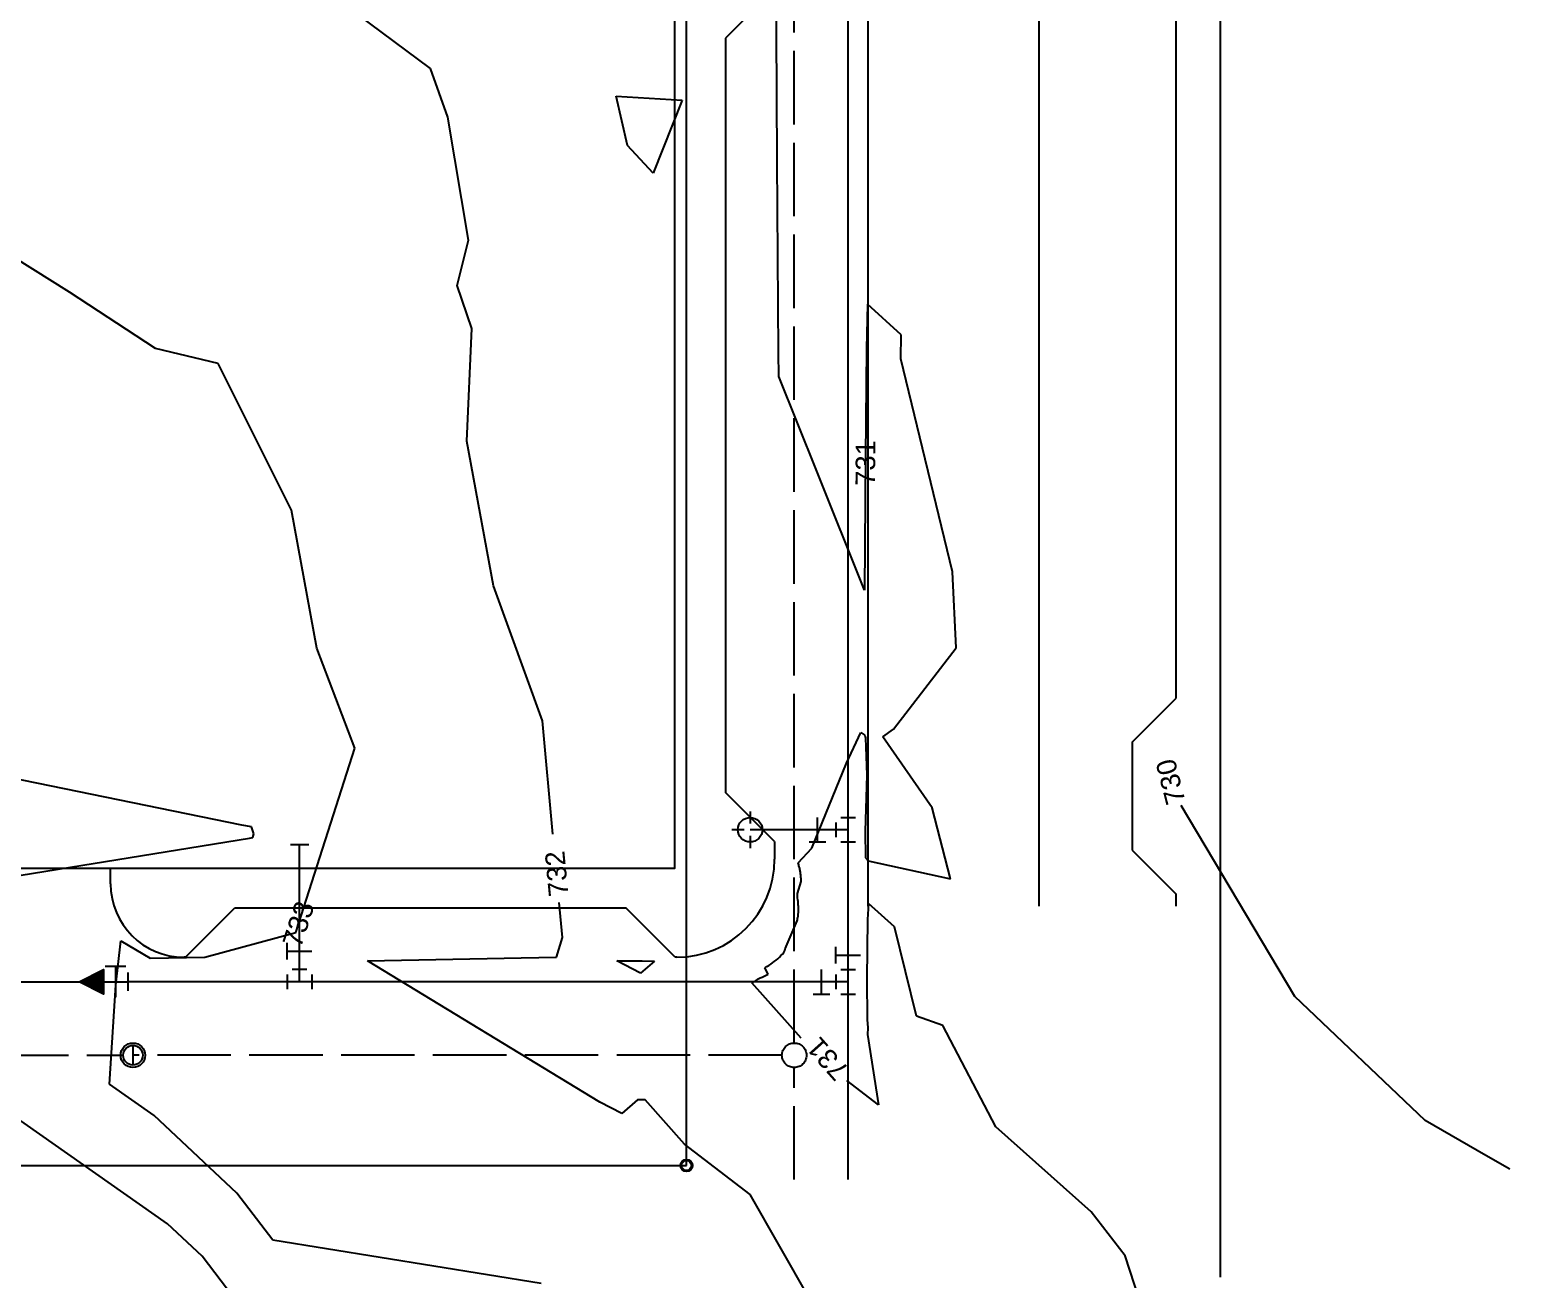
# Model space of a CAD drawing. Header units: feet. Extents: x 2207070 to 2208879, y 513929 to 516197.
# Drawn here: x 2207831.2 to 2208134.3, y 514734.5 to 514989.6 of the extents above; entities that cross this region are included whole.
import ezdxf

# ---------------------------------------------------------------- set-up
doc = ezdxf.new("R2010")
doc.units = ezdxf.units.FT
doc.header["$LTSCALE"] = 40
doc.header["$MEASUREMENT"] = 0
for name, pattern in [('DL4', [0.5, 0.4, -0.1]), ('HIDDEN', [0.375, 0.25, -0.125]), ('HIDDEN2', [0.1875, 0.125, -0.0625]), ('PL1', [1.29, 1, -0.08, 0.025, -0.08, 0.025, -0.08]), ('PL1X', [1.79, 1.5, -0.08, 0.025, -0.08, 0.025, -0.08])]:
    doc.linetypes.add(name, pattern=pattern)
doc.layers.get('0').update_dxf_attribs({"linetype": 'CONTINUOUS'})
for name, color, linetype in [('CONT-MJR', 125, 'HIDDEN'), ('CONT-MJR lABELS', 155, 'CONTINUOUS'), ('CONT-MNR', 250, 'HIDDEN2'), ('CONT-MNR LABELS', 250, 'CONTINUOUS'), ('ROW-Street', 6, 'PL1X'), ('SaniSwr-VOID', 76, 'DL4'), ('SaniSwr_LTCN', 85, 'DL4'), ('ShopsFOC', 9, 'CONTINUOUS'), ('SSMH-PHii', 15, 'CONTINUOUS'), ('SSMH_LTCN', 15, 'DL4'), ('TCN-Bdy', 5, 'PL1'), ('Water-PHii', 144, 'CONTINUOUS'), ('WaterFittings-PHii', 151, 'CONTINUOUS'), ('Wtr-Bends_LTCN', 175, 'CONTINUOUS'), ('WTR-Red Hatch-PHii', 250, 'CONTINUOUS'), ('WTR-Reducer-PHii', 7, 'CONTINUOUS'), ('WTR_LTCN', 144, 'CONTINUOUS'), ('xSITE$0$PSP-FOOTPRINT', 2, 'CONTINUOUS')]:
    doc.layers.add(name, color=color, linetype=linetype)
doc.styles.get("Standard").update_dxf_attribs({"font": 'ARIAL.TTF'})

# ---------------------------------------------------------------- blocks, each defined once
blk = doc.blocks.new('0vv')
for p, q in [((0, -0.0633), (0, 0.0633)), ((0.0422, -0.0633), (-0.0422, -0.0633))]:
    blk.add_line(p, q)

msp = doc.modelspace()

# ---------------------------------------------------------------- linework, layer by layer
for p, q in [((2207978.26, 514830.03), (2207978.26, 514827.53)), ((2207992.01, 514823.75), (2207992.01, 514828.81)), ((2207995.76, 514827.78), (2207995.76, 514824.78)), ((2207996.76, 514828.78), (2207999.76, 514828.78)), ((2207977.01, 514826.28), (2207974.51, 514826.28)), ((2207978.26, 514825.03), (2207978.26, 514822.53)), ((2207993.7, 514823.75), (2207990.32, 514823.75)), ((2207996.76, 514823.78), (2207999.76, 514823.78)), ((2207883.73, 514799.81), (2207883.73, 514803.19)), ((2207883.73, 514801.5), (2207888.79, 514801.5)), ((2207995.73, 514798.99), (2207995.73, 514802.37)), ((2207995.73, 514800.68), (2208000.79, 514800.68)), ((2207883.76, 514796.75), (2207883.76, 514793.75)), ((2207887.76, 514797.75), (2207884.76, 514797.75)), ((2207888.76, 514796.75), (2207888.76, 514793.75)), ((2207992.84, 514792.72), (2207992.84, 514797.78)), ((2207995.76, 514796.75), (2207995.76, 514793.75)), ((2207996.76, 514797.75), (2207999.76, 514797.75)), ((2207991.15, 514792.72), (2207994.52, 514792.72)), ((2207996.76, 514792.75), (2207999.76, 514792.75))]:
    msp.add_line(p, q)
msp.add_circle((2207978.26, 514826.28), 2.5)
at = {"layer": 'CONT-MJR', "color": 35, "linetype": 'Continuous'}
for p, q in [((2208089.45, 514792.21, 730), (2208066.26, 514831.21, 730)), ((2208116.03, 514766.9, 730), (2208089.45, 514792.21, 730)), ((2208128.42, 514759.8, 730), (2208116.03, 514766.9, 730)), ((2208133.34, 514756.98, 730), (2208128.42, 514759.8, 730))]:
    msp.add_line(p, q, dxfattribs=at)
at = {"layer": 'CONT-MNR', "color": 35, "linetype": 'Continuous'}
for p, q in [((2207983.62, 514989.37, 731), (2207983.4, 515024.06, 731)), ((2207913, 514981.63, 732), (2207884.22, 515003.08, 732)), ((2207983.76, 514962.9, 731), (2207983.62, 514989.37, 731)), ((2207916.54, 514971.72, 732), (2207913, 514981.63, 732)), ((2207953.25, 514965.96, 731), (2207950.89, 514976.04, 731)), ((2207950.89, 514976.04, 731), (2207964.36, 514975.16, 731)), ((2207964.36, 514975.16, 731), (2207958.44, 514960.26, 731)), ((2207920.74, 514946.64, 732), (2207916.54, 514971.72, 732)), ((2207958.44, 514960.26, 731), (2207953.25, 514965.96, 731)), ((2207984.06, 514923.71, 731), (2207983.76, 514962.9, 731)), ((2207839.33, 514935.99, 733), (2207812.7, 514952.66, 733)), ((2207918.46, 514937.35, 732), (2207920.74, 514946.64, 732)), ((2207921.41, 514928.57, 732), (2207918.46, 514937.35, 732)), ((2207856.89, 514924.49, 733), (2207839.33, 514935.99, 733)), ((2208002.21, 514933.52, 731), (2208001.98, 514924.41, 731)), ((2208009.07, 514927.26, 731), (2208002.21, 514933.52, 731)), ((2207920.44, 514905.57, 732), (2207921.41, 514928.57, 732)), ((2208009.02, 514922.4, 731), (2208009.07, 514927.26, 731)), ((2207869.63, 514921.47, 733), (2207856.89, 514924.49, 733)), ((2208001.98, 514924.41, 731), (2208001.81, 514902.43, 731)), ((2207884.62, 514891.53, 733), (2207869.63, 514921.47, 733)), ((2207984.1, 514918.76, 731), (2207984.06, 514923.71, 731)), ((2208019.58, 514878.93, 731), (2208009.02, 514922.4, 731)), ((2207991.88, 514899.45, 731), (2207984.1, 514918.76, 731)), ((2207925.86, 514876.06, 732), (2207920.44, 514905.57, 732)), ((2208001.81, 514902.43, 731), (2208001.61, 514875.18, 731)), ((2208001.61, 514875.18, 731), (2207991.88, 514899.45, 731)), ((2207889.81, 514863.37, 733), (2207884.62, 514891.53, 733)), ((2208020.35, 514863.42, 731), (2208019.58, 514878.93, 731)), ((2207935.84, 514848.52, 732), (2207925.86, 514876.06, 732)), ((2207897.59, 514842.91, 733), (2207889.81, 514863.37, 733)), ((2208007.54, 514846.81, 731), (2208020.35, 514863.42, 731)), ((2207938, 514825.38, 732), (2207935.84, 514848.52, 732)), ((2207997.96, 514839.86, 731), (2208000.84, 514846.14, 731)), ((2208000.84, 514846.14, 731), (2208001.65, 514845.56, 731)), ((2208001.65, 514845.56, 731), (2208001.73, 514845.23, 731)), ((2208001.73, 514845.23, 731), (2208001.78, 514845.03, 731)), ((2208005.33, 514845.22, 731), (2208007.54, 514846.81, 731)), ((2208015.41, 514830.77, 731), (2208005.33, 514845.22, 731)), ((2207885.49, 514805.33, 733), (2207897.59, 514842.91, 733)), ((2208001.78, 514845.03, 731), (2208002.05, 514837.4, 731)), ((2207990.88, 514822.5, 731), (2207997.96, 514839.86, 731)), ((2207874.5, 514827.18, 734), (2207822.99, 514837.77, 734)), ((2208002.05, 514837.4, 731), (2208001.76, 514826.02, 731)), ((2208019.14, 514816.28, 731), (2208015.41, 514830.77, 731)), ((2207876.43, 514826.85, 734), (2207874.5, 514827.18, 734)), ((2207829.42, 514817, 734), (2207876.07, 514824.54, 734)), ((2207876.07, 514824.54, 734), (2207876.72, 514824.72, 734)), ((2207876.96, 514825.46, 734), (2207876.43, 514826.85, 734)), ((2207876.72, 514824.72, 734), (2207876.96, 514825.46, 734)), ((2208001.76, 514826.02, 731), (2208001.82, 514820.53, 731)), ((2207988.07, 514819.55, 731), (2207990.88, 514822.5, 731)), ((2207988.07, 514819.53, 731), (2207988.07, 514819.55, 731)), ((2207988.13, 514819.33, 731), (2207988.07, 514819.53, 731)), ((2207988.18, 514819.13, 731), (2207988.13, 514819.33, 731)), ((2207988.23, 514818.93, 731), (2207988.18, 514819.13, 731)), ((2207988.28, 514818.74, 731), (2207988.23, 514818.93, 731)), ((2207988.33, 514818.55, 731), (2207988.28, 514818.74, 731)), ((2207988.37, 514818.35, 731), (2207988.33, 514818.55, 731)), ((2207988.41, 514818.17, 731), (2207988.37, 514818.35, 731)), ((2207988.44, 514817.98, 731), (2207988.41, 514818.17, 731)), ((2207988.48, 514817.79, 731), (2207988.44, 514817.98, 731)), ((2208001.82, 514820.53, 731), (2208002.38, 514819.9, 731)), ((2208002.38, 514819.9, 731), (2208019.14, 514816.28, 731)), ((2207987.96, 514813.26, 731), (2207988.69, 514815.71, 731)), ((2207988.51, 514817.61, 731), (2207988.48, 514817.79, 731)), ((2207988.54, 514817.43, 731), (2207988.51, 514817.61, 731)), ((2207988.56, 514817.25, 731), (2207988.54, 514817.43, 731)), ((2207988.59, 514817.07, 731), (2207988.56, 514817.25, 731)), ((2207988.61, 514816.89, 731), (2207988.59, 514817.07, 731)), ((2207988.63, 514816.72, 731), (2207988.61, 514816.89, 731)), ((2207988.64, 514816.54, 731), (2207988.63, 514816.72, 731)), ((2207988.66, 514816.37, 731), (2207988.64, 514816.54, 731)), ((2207988.67, 514816.2, 731), (2207988.66, 514816.37, 731)), ((2207988.68, 514816.04, 731), (2207988.67, 514816.2, 731)), ((2207988.69, 514815.87, 731), (2207988.68, 514816.04, 731)), ((2207988.69, 514815.71, 731), (2207988.69, 514815.87, 731)), ((2207987.93, 514812.48, 731), (2207987.94, 514812.67, 731)), ((2207987.95, 514812.35, 731), (2207987.93, 514812.48, 731)), ((2207987.94, 514812.67, 731), (2207987.95, 514812.86, 731)), ((2207987.95, 514813.06, 731), (2207987.96, 514813.26, 731)), ((2207987.95, 514812.86, 731), (2207987.95, 514813.06, 731)), ((2207987.99, 514811.98, 731), (2207987.95, 514812.35, 731)), ((2207988.03, 514811.62, 731), (2207987.99, 514811.98, 731)), ((2207939.97, 514804.3, 732), (2207939.3, 514811.42, 732)), ((2207988.07, 514811.28, 731), (2207988.03, 514811.62, 731)), ((2207988.03, 514808.62, 731), (2207988.06, 514808.88, 731)), ((2207988.06, 514808.88, 731), (2207988.08, 514809.14, 731)), ((2207988.09, 514810.94, 731), (2207988.07, 514811.28, 731)), ((2207988.08, 514809.14, 731), (2207988.1, 514809.41, 731)), ((2207988.1, 514810.61, 731), (2207988.09, 514810.94, 731)), ((2207988.11, 514810.3, 731), (2207988.1, 514810.61, 731)), ((2207988.1, 514809.41, 731), (2207988.11, 514809.7, 731)), ((2207988.12, 514809.99, 731), (2207988.11, 514810.3, 731)), ((2207988.11, 514809.7, 731), (2207988.12, 514809.99, 731)), ((2208002.4, 514811.25, 731), (2208002.23, 514807.93, 731)), ((2208007.72, 514806.45, 731), (2208002.4, 514811.25, 731)), ((2207985.43, 514801.99, 731), (2207987.87, 514807.69, 731)), ((2207987.87, 514807.69, 731), (2207987.92, 514807.91, 731)), ((2207987.92, 514807.91, 731), (2207987.96, 514808.14, 731)), ((2207987.96, 514808.14, 731), (2207988, 514808.37, 731)), ((2207988, 514808.37, 731), (2207988.03, 514808.62, 731)), ((2208002.23, 514807.93, 731), (2208002.1, 514795.84, 731)), ((2208012.21, 514788.23, 731), (2208007.72, 514806.45, 731)), ((2207848.78, 514794.58, 733), (2207849.77, 514803.57, 733)), ((2207849.77, 514803.57, 733), (2207855.75, 514800.06, 733)), ((2207866.94, 514800.3, 733), (2207885.49, 514805.33, 733)), ((2207938.75, 514800.28, 732), (2207939.97, 514804.3, 732)), ((2207855.75, 514800.06, 733), (2207866.94, 514800.3, 733)), ((2207900.17, 514799.54, 732), (2207931.53, 514800.12, 732)), ((2207931.53, 514800.12, 732), (2207938.75, 514800.28, 732)), ((2207983.19, 514799.37, 731), (2207983.54, 514799.66, 731)), ((2207983.54, 514799.66, 731), (2207983.88, 514799.95, 731)), ((2207983.88, 514799.95, 731), (2207984.22, 514800.26, 731)), ((2207984.22, 514800.26, 731), (2207984.54, 514800.58, 731)), ((2207984.54, 514800.58, 731), (2207984.86, 514800.9, 731)), ((2207984.86, 514800.9, 731), (2207985.16, 514801.23, 731)), ((2207985.16, 514801.23, 731), (2207985.32, 514801.63, 731)), ((2207985.32, 514801.63, 731), (2207985.43, 514801.99, 731)), ((2207947.54, 514770.7, 732), (2207900.17, 514799.54, 732)), ((2207951.07, 514799.49, 731), (2207956.24, 514799.54, 731)), ((2207955.9, 514796.99, 731), (2207951.07, 514799.49, 731)), ((2207958.75, 514799.45, 731), (2207955.9, 514796.99, 731)), ((2207956.24, 514799.54, 731), (2207958.75, 514799.45, 731)), ((2207981.14, 514796.4, 731), (2207981.54, 514796.6, 731)), ((2207981.29, 514798.11, 731), (2207981.68, 514798.34, 731)), ((2207981.93, 514796.81, 731), (2207981.29, 514798.11, 731)), ((2207981.54, 514796.6, 731), (2207981.93, 514796.81, 731)), ((2207981.68, 514798.34, 731), (2207982.07, 514798.58, 731)), ((2207982.07, 514798.58, 731), (2207982.45, 514798.83, 731)), ((2207982.45, 514798.83, 731), (2207982.82, 514799.1, 731)), ((2207982.82, 514799.1, 731), (2207983.19, 514799.37, 731)), ((2207847.44, 514774.35, 733), (2207848.78, 514794.58, 733)), ((2207978.62, 514795.01, 731), (2207978.77, 514795.09, 731)), ((2207988.68, 514783.74, 731), (2207978.62, 514795.01, 731)), ((2207978.77, 514795.09, 731), (2207978.91, 514795.18, 731)), ((2207978.91, 514795.18, 731), (2207979.05, 514795.27, 731)), ((2207979.05, 514795.27, 731), (2207979.19, 514795.36, 731)), ((2207979.19, 514795.36, 731), (2207979.33, 514795.45, 731)), ((2207979.33, 514795.45, 731), (2207979.47, 514795.55, 731)), ((2207979.47, 514795.55, 731), (2207979.61, 514795.65, 731)), ((2207979.61, 514795.65, 731), (2207979.75, 514795.75, 731)), ((2207979.75, 514795.75, 731), (2207979.89, 514795.86, 731)), ((2207979.89, 514795.86, 731), (2207979.91, 514795.88, 731)), ((2207979.91, 514795.88, 731), (2207980.33, 514796.04, 731)), ((2207980.33, 514796.04, 731), (2207980.74, 514796.22, 731)), ((2207980.74, 514796.22, 731), (2207981.14, 514796.4, 731)), ((2208002.1, 514795.84, 731), (2208002.17, 514787.58, 731)), ((2208002.17, 514787.58, 731), (2208002.26, 514785.82, 731)), ((2208017.6, 514786.33, 731), (2208012.21, 514788.23, 731)), ((2208002.26, 514785.82, 731), (2208002.25, 514784.51, 731)), ((2208002.25, 514784.51, 731), (2208004.44, 514770.13, 731)), ((2208028.41, 514765.62, 731), (2208017.6, 514786.33, 731)), ((2207856.58, 514767.92, 733), (2207847.44, 514774.35, 733)), ((2208004.44, 514770.13, 731), (2207998, 514775.08, 731)), ((2207859.29, 514745.84, 734), (2207822.77, 514771.51, 734)), ((2207952.04, 514768.37, 732), (2207947.54, 514770.7, 732)), ((2207955.26, 514771.16, 732), (2207952.04, 514768.37, 732)), ((2207955.37, 514771.15, 732), (2207955.26, 514771.16, 732)), ((2207955.49, 514771.14, 732), (2207955.37, 514771.15, 732)), ((2207955.6, 514771.13, 732), (2207955.49, 514771.14, 732)), ((2207955.71, 514771.13, 732), (2207955.6, 514771.13, 732)), ((2207955.83, 514771.12, 732), (2207955.71, 514771.13, 732)), ((2207955.94, 514771.12, 732), (2207955.83, 514771.12, 732)), ((2207956.05, 514771.12, 732), (2207955.94, 514771.12, 732)), ((2207956.16, 514771.12, 732), (2207956.05, 514771.12, 732)), ((2207956.28, 514771.12, 732), (2207956.16, 514771.12, 732)), ((2207956.39, 514771.13, 732), (2207956.28, 514771.12, 732)), ((2207956.5, 514771.13, 732), (2207956.39, 514771.13, 732)), ((2207956.61, 514771.14, 732), (2207956.5, 514771.13, 732)), ((2207956.72, 514771.15, 732), (2207956.61, 514771.14, 732)), ((2207956.82, 514771.16, 732), (2207956.72, 514771.15, 732)), ((2207964.88, 514762.13, 732), (2207956.82, 514771.16, 732)), ((2207873.46, 514752.12, 733), (2207856.58, 514767.92, 733)), ((2208047.87, 514748.26, 731), (2208028.41, 514765.62, 731)), ((2207978.28, 514751.82, 732), (2207964.88, 514762.13, 732)), ((2207880.83, 514742.53, 733), (2207873.46, 514752.12, 733)), ((2207990.35, 514730.57, 732), (2207978.28, 514751.82, 732)), ((2208054.8, 514739.33, 731), (2208047.87, 514748.26, 731)), ((2207866.36, 514739.22, 734), (2207859.29, 514745.84, 734)), ((2207935.63, 514733.65, 733), (2207880.83, 514742.53, 733)), ((2207902.31, 514692.43, 734), (2207866.36, 514739.22, 734)), ((2208063.99, 514711.06, 731), (2208054.8, 514739.33, 731))]:
    msp.add_line(p, q, dxfattribs=at)
at = {"layer": 'ROW-Street', "color": 7, "linetype": 'Continuous', "flags": 128}
for points in [[(2208074.26, 514734.93), (2208074.26, 515282.32), (2208134.26, 515282.32), (2208134.26, 515482.32), (2207865.69, 515482.32), (2207865.69, 515661.85)], [(2207965.26, 514757.75), (2207965.26, 515056.76)]]:
    msp.add_lwpolyline(points, dxfattribs=at)
at = {"layer": 'ROW-Street', "color": 7, "linetype": 'Continuous'}
for radius in [1.25, 1]:
    msp.add_circle((2207965.26, 514757.75), radius, dxfattribs=at)
at = {"layer": 'SaniSwr-VOID', "color": 2, "ltscale": 0.9375}
msp.add_line((2207580.36, 514780.25), (2207850.26, 514780.25), dxfattribs=at)
at = {"layer": 'SaniSwr_LTCN', "color": 2}
msp.add_line((2207852.26, 514782.25), (2207852.26, 514778.25), dxfattribs=at)
at = {"layer": 'SaniSwr_LTCN', "color": 2, "ltscale": 0.9375}
msp.add_line((2207984.76, 514780.25), (2207852.26, 514780.25), dxfattribs=at)
at = {"layer": 'SaniSwr_LTCN', "color": 2, "ltscale": 0.9375, "flags": 128}
for points in [[(2207987.26, 514782.75), (2207987.26, 515035.04)], [(2207987.26, 514754.86), (2207987.26, 514777.75)]]:
    msp.add_lwpolyline(points, dxfattribs=at)
at = {"layer": 'ShopsFOC', "color": 7, "linetype": 'Continuous'}
for p, q in [((2207983.26, 514997.85), (2207973.26, 514987.85)), ((2208002.26, 514997.95), (2208002.26, 514810.67)), ((2208037.26, 514810.67), (2208037.26, 514997.54)), ((2208065.26, 514853.12), (2208065.26, 514993.12)), ((2207973.26, 514987.85), (2207973.26, 514833.85)), ((2208056.26, 514844.12), (2208065.26, 514853.12)), ((2208056.26, 514844.12), (2208056.26, 514822.12)), ((2207983.26, 514823.85), (2207973.26, 514833.85)), ((2207983.26, 514823.85), (2207983.26, 514820.25)), ((2208056.26, 514822.12), (2208065.26, 514813.12)), ((2207847.69, 514815.25), (2207847.69, 514818.44)), ((2208065.26, 514810.67), (2208065.26, 514813.12)), ((2207862.97, 514800.25), (2207872.97, 514810.25)), ((2207952.97, 514810.25), (2207872.97, 514810.25)), ((2207962.97, 514800.25), (2207952.97, 514810.25)), ((2207862.97, 514800.25), (2207862.69, 514800.25)), ((2207963.26, 514800.25), (2207962.97, 514800.25))]:
    msp.add_line(p, q, dxfattribs=at)
for centre, radius, start, end in [((2207963.26, 514820.25), 20, 270, 360), ((2207862.69, 514815.25), 15, 180, 270)]:
    msp.add_arc(centre, radius, start, end, dxfattribs=at)
at = {"layer": 'SSMH-PHii', "color": 2, "ltscale": 0.9375}
for radius in [2.5, 2]:
    msp.add_circle((2207852.26, 514780.25), radius, dxfattribs=at)
at = {"layer": 'SSMH_LTCN', "color": 2}
msp.add_circle((2207987.26, 514780.25), 2.5, dxfattribs=at)
msp.add_circle((2207987.26, 514780.25), 2.5, dxfattribs=at)
at = {"layer": 'TCN-Bdy', "color": 7, "linetype": 'Continuous', "flags": 128}
msp.add_lwpolyline([(2207687.47, 514734.93), (2207687.72, 514757.75), (2207965.26, 514757.75)], dxfattribs=at)
at = {"layer": 'Water-PHii', "color": 140}
msp.add_line((2207656.86, 514795.25), (2207851.26, 514795.25), dxfattribs=at)
at = {"layer": 'Wtr-Bends_LTCN', "color": 140}
for p, q in [((2207884.39, 514823.25), (2207888.14, 514823.25)), ((2207851.26, 514793.38), (2207851.26, 514797.13))]:
    msp.add_line(p, q, dxfattribs=at)
at = {"layer": 'WTR-Red Hatch-PHii'}
msp.add_lwpolyline([(2207841.26, 514795.25, 0, 5, 0), (2207846.26, 514795.25, 5, 5, 0)], format="xyseb", dxfattribs=at)
at = {"layer": 'WTR-Reducer-PHii'}
msp.add_lwpolyline([(2207841.26, 514795.25), (2207846.26, 514797.75), (2207846.26, 514792.75), (2207841.26, 514795.25)], dxfattribs=at)
at = {"layer": 'WTR_LTCN', "color": 140}
for p, q in [((2207998.26, 514754.86), (2207998.26, 515319.82)), ((2207998.26, 514826.28), (2207978.26, 514826.28)), ((2207886.26, 514795.25), (2207886.26, 514823.25)), ((2207998.26, 514795.25), (2207851.26, 514795.25))]:
    msp.add_line(p, q, dxfattribs=at)
at = {"layer": 'xSITE$0$PSP-FOOTPRINT', "color": 7, "linetype": 'Continuous'}
msp.add_lwpolyline([(2207684.86, 514944.44), (2207684.86, 514931.44), (2207600.86, 514931.44), (2207583.36, 514901.13), (2207583.36, 514818.44), (2207962.86, 514818.44), (2207962.86, 515008.44), (2207820.86, 515008.44), (2207820.86, 514944.44)], close=True, dxfattribs=at)

# ---------------------------------------------------------------- block references
at = {"layer": 'WaterFittings-PHii', "xscale": 50, "yscale": 50, "zscale": 50, "rotation": 180}
msp.add_blockref('0vv', (2207848.73, 514795.25), dxfattribs=at)

# ---------------------------------------------------------------- texts
at = {"layer": 'CONT-MJR lABELS', "color": 35, "linetype": 'Continuous'}
msp.add_text('730', height=4, rotation=104.4296, dxfattribs=at).set_placement((2208067.18, 514832.03, 730))
at = {"layer": 'CONT-MNR LABELS', "color": 35, "linetype": 'Continuous'}
for s, rotation, p in [('731', 89.5855, (2208003.76, 514896.46, 731)), ('732', 95.3409, (2207941.18, 514812.84, 732)), ('733', 72.1598, (2207886.51, 514801.98, 733)), ('731', 131.7243, (2207998.67, 514777.34, 731))]:
    msp.add_text(s, height=4, rotation=rotation, dxfattribs=at).set_placement(p)

doc.saveas('drawing.dxf')
